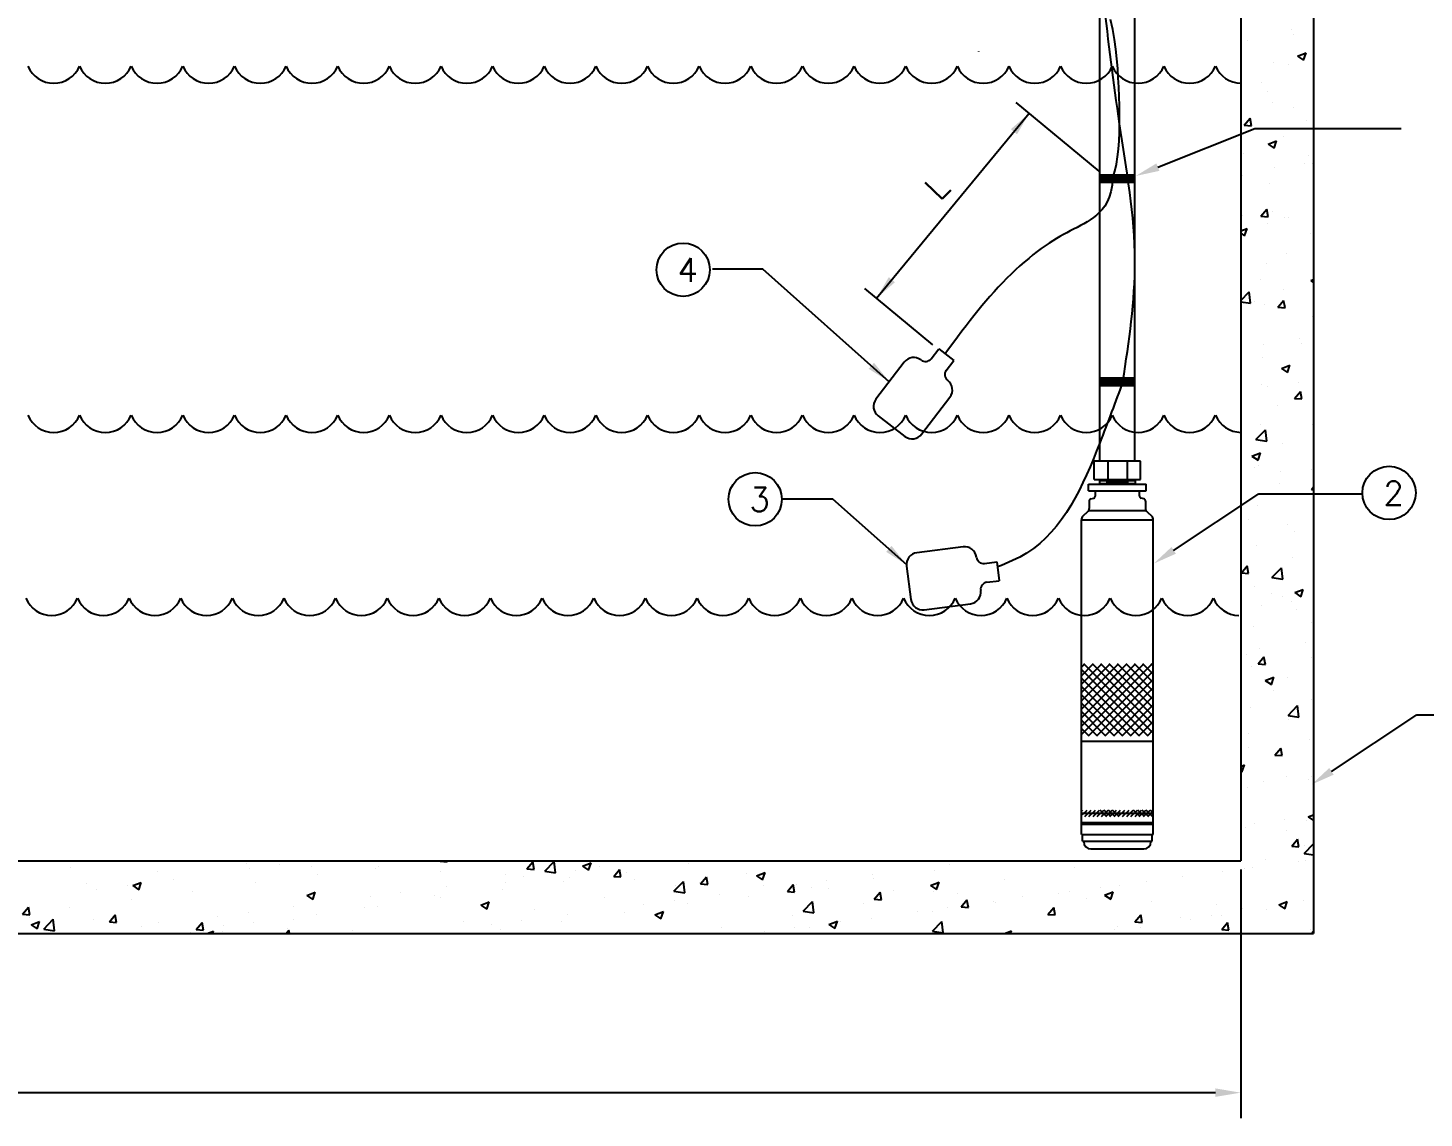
# Model space of a CAD drawing. Extents: x -283 to 170, y -177 to 25.
# Drawn here: x -162.29 to -156.87, y -16.69 to -12.46 of the extents above; entities that cross this region are included whole.
import ezdxf

# ---------------------------------------------------------------- set-up
doc = ezdxf.new("R2010")
doc.units = 0
doc.header["$LTSCALE"] = 0.125
doc.header["$MEASUREMENT"] = 0
doc.layers.get('0').update_dxf_attribs({"linetype": 'CONTINUOUS'})
doc.layers.get('DEFPOINTS').update_dxf_attribs({"linetype": 'CONTINUOUS'})
for name, color, linetype in [('ASHADE', 7, 'CONTINUOUS'), ('REVISION_CIRCLES', 2, 'CONTINUOUS'), ('TEXT', 6, 'CONTINUOUS'), ('WETWELL', 7, 'CONTINUOUS')]:
    doc.layers.add(name, color=color, linetype=linetype)
doc.styles.get("Standard").update_dxf_attribs({"font": 'simplex.shx', "height": 0.08})

# ---------------------------------------------------------------- blocks, each defined once
blk = doc.blocks.new('*X180')
at = {"color": 0}
for p, q in [((132.913, 59.089), (132.913, 59.089)), ((132.996, 58.884), (132.996, 58.884)), ((131.103, 58.634), (131.103, 58.634)), ((132.183, 57.747), (132.183, 57.747)), ((132.798, 57.665), (132.798, 57.665)), ((133.168, 57.994), (133.518, 58.128)), ((133.168, 57.994), (133.416, 57.826)), ((133.416, 57.826), (133.518, 58.128)), ((131.681, 56.912), (131.681, 56.912)), ((131.94, 56.535), (131.94, 56.535)), ((132.122, 56.082), (132.122, 56.082)), ((130.964, 55.147), (131.205, 55.434)), ((131.263, 55.121), (131.206, 55.434)), ((132.994, 55.863), (132.994, 55.863)), ((133.523, 55.355), (133.523, 55.355)), ((130.964, 55.147), (131.263, 55.121)), ((131.951, 54.368), (132.301, 54.502)), ((131.951, 54.368), (132.2, 54.2)), ((132.062, 54.418), (132.062, 54.418)), ((132.2, 54.2), (132.301, 54.502)), ((132.592, 54.681), (132.592, 54.681)), ((130.945, 53.993), (130.945, 53.993)), ((133.614, 53.88), (133.614, 53.88)), ((130.874, 53.083), (130.874, 53.083)), ((132.208, 53.383), (132.208, 53.383)), ((133.46, 53.548), (133.46, 53.548)), ((133.79, 53.584), (133.79, 53.584)), ((132.001, 52.753), (132.001, 52.753)), ((130.893, 51.411), (130.893, 51.411)), ((131.658, 51.386), (131.899, 51.673)), ((131.658, 51.386), (131.957, 51.36)), ((131.957, 51.36), (131.899, 51.673)), ((132.144, 51.576), (132.144, 51.576)), ((132.64, 51.325), (132.64, 51.325)), ((132.783, 51.333), (132.783, 51.333)), ((130.823, 50.776), (131.085, 50.877)), ((130.983, 50.574), (131.085, 50.877)), ((131.026, 50.766), (131.026, 50.766)), ((131.94, 51.089), (131.94, 51.089)), ((130.823, 50.682), (130.983, 50.575)), ((133.695, 50.654), (133.695, 50.654)), ((130.829, 49.604), (130.829, 49.604)), ((132.723, 49.853), (132.723, 49.853)), ((131.879, 49.424), (131.879, 49.424)), ((131.646, 48.784), (131.646, 48.784)), ((133.719, 48.729), (133.823, 48.769)), ((133.719, 48.729), (133.823, 48.659)), ((130.823, 47.899), (131.176, 48.267)), ((130.823, 47.855), (131.231, 47.792)), ((131.231, 47.792), (131.176, 48.267)), ((131.407, 47.881), (131.407, 47.881)), ((132.449, 47.741), (132.593, 47.912)), ((132.577, 48.35), (132.577, 48.35)), ((132.625, 47.741), (132.593, 47.912)), ((131.818, 47.76), (131.818, 47.76)), ((132.352, 47.625), (132.449, 47.741)), ((132.352, 47.625), (132.651, 47.599)), ((132.651, 47.599), (132.625, 47.741)), ((130.859, 46.752), (130.859, 46.752)), ((133.775, 47.252), (133.775, 47.252)), ((133.25, 46.325), (133.25, 46.325)), ((131.726, 45.557), (131.726, 45.557)), ((131.758, 46.095), (131.758, 46.095)), ((133.341, 46.116), (133.341, 46.116)), ((132.502, 45.103), (132.853, 45.238)), ((132.502, 45.103), (132.751, 44.936)), ((132.751, 44.936), (132.853, 45.238)), ((132.768, 45.002), (132.768, 45.002)), ((131.697, 44.431), (131.697, 44.431)), ((133.186, 44.518), (133.186, 44.518)), ((131.935, 44.353), (131.935, 44.353)), ((133.046, 43.864), (133.287, 44.151)), ((133.046, 43.864), (133.345, 43.838)), ((133.345, 43.838), (133.287, 44.151)), ((132.346, 43.574), (132.346, 43.574)), ((131.636, 42.767), (131.636, 42.767)), ((133.765, 42.795), (133.765, 42.795)), ((131.449, 42.163), (131.839, 42.568)), ((131.449, 42.163), (131.894, 42.094)), ((131.894, 42.094), (131.839, 42.568)), ((131.871, 42.546), (131.871, 42.546)), ((131.286, 41.478), (131.636, 41.612)), ((131.535, 41.31), (131.636, 41.612)), ((132.562, 42.019), (132.562, 42.019)), ((131.286, 41.478), (131.535, 41.31)), ((131.373, 41.019), (131.373, 41.019)), ((131.575, 41.102), (131.575, 41.102)), ((130.844, 40.42), (130.844, 40.42)), ((132.449, 40.823), (132.449, 40.823)), ((133.76, 40.921), (133.76, 40.921)), ((132.427, 40.348), (132.427, 40.348)), ((133.739, 40.103), (133.823, 40.203)), ((133.739, 40.103), (133.823, 40.096)), ((131.514, 39.438), (131.514, 39.438)), ((131.134, 38.851), (131.134, 38.851)), ((132.754, 38.67), (132.754, 38.67)), ((133.047, 38.365), (133.047, 38.365)), ((131.454, 37.773), (131.454, 37.773)), ((130.847, 36.656), (131.088, 36.943)), ((131.146, 36.63), (131.088, 36.943)), ((132.976, 37.294), (132.976, 37.294)), ((130.847, 36.656), (131.146, 36.63)), ((132.112, 36.464), (132.502, 36.87)), ((132.112, 36.464), (132.557, 36.395)), ((132.557, 36.395), (132.502, 36.87)), ((131.393, 36.109), (131.393, 36.109)), ((132.073, 35.81), (132.073, 35.81)), ((133.054, 35.839), (133.404, 35.973)), ((133.054, 35.839), (133.303, 35.671)), ((133.303, 35.671), (133.404, 35.973)), ((131.661, 35.322), (131.661, 35.322)), ((132.547, 35.687), (132.547, 35.687)), ((132.913, 35.487), (132.913, 35.487)), ((133.128, 35.138), (133.128, 35.138)), ((133.745, 34.589), (133.745, 34.589)), ((130.829, 34.089), (130.829, 34.089)), ((131.332, 34.444), (131.332, 34.444)), ((131.597, 33.515), (131.597, 33.515)), ((133.491, 33.764), (133.491, 33.764)), ((131.079, 33.269), (131.079, 33.269)), ((131.541, 32.895), (131.782, 33.182)), ((131.541, 32.895), (131.84, 32.869)), ((131.84, 32.869), (131.782, 33.182)), ((133.748, 33.156), (133.748, 33.156)), ((133.797, 33.1), (133.797, 33.1)), ((131.271, 32.78), (131.271, 32.78)), ((131.837, 32.213), (132.187, 32.348)), ((132.086, 32.045), (132.187, 32.347)), ((132.739, 32.339), (132.739, 32.339)), ((131.837, 32.213), (132.086, 32.045)), ((132.176, 31.792), (132.176, 31.792)), ((132.775, 30.766), (133.165, 31.172)), ((133.22, 30.697), (133.165, 31.172)), ((133.736, 31.435), (133.736, 31.435)), ((131.21, 31.115), (131.21, 31.115)), ((132.774, 30.601), (132.774, 30.601)), ((132.775, 30.766), (133.22, 30.697)), ((131.159, 30.042), (131.159, 30.042)), ((130.86, 29.82), (130.86, 29.82)), ((131.15, 29.451), (131.15, 29.451)), ((132.234, 29.134), (132.475, 29.421)), ((132.533, 29.108), (132.475, 29.421)), ((133.675, 29.771), (133.675, 29.771)), ((132.234, 29.134), (132.533, 29.108)), ((132.533, 29.356), (132.533, 29.356)), ((130.823, 28.665), (130.971, 28.722)), ((130.823, 28.451), (130.869, 28.42)), ((130.869, 28.42), (130.971, 28.722)), ((132.703, 28.264), (132.703, 28.264)), ((133.731, 28.258), (133.731, 28.258)), ((131.089, 27.786), (131.089, 27.786)), ((131.779, 28.059), (131.779, 28.059)), ((133.614, 28.106), (133.614, 28.106)), ((133.605, 26.574), (133.823, 26.658)), ((133.605, 26.574), (133.823, 26.427)), ((131.028, 26.122), (131.028, 26.122)), ((131.387, 26.292), (131.387, 26.292)), ((132.639, 26.457), (132.639, 26.457)), ((132.724, 26.007), (132.724, 26.007)), ((133.554, 26.442), (133.554, 26.442)), ((132.928, 25.373), (133.169, 25.66)), ((132.928, 25.373), (133.227, 25.347)), ((133.227, 25.347), (133.169, 25.66)), ((133.438, 25.068), (133.823, 25.47)), ((133.475, 25.392), (133.475, 25.392)), ((131.86, 24.833), (131.86, 24.833)), ((133.438, 25.068), (133.823, 25.008)), ((82.505, 24.481), (82.505, 24.481)), ((86.084, 24.331), (86.084, 24.331)), ((89.774, 24.654), (89.774, 24.654)), ((89.896, 24.427), (89.896, 24.427)), ((91.148, 24.592), (91.148, 24.592)), ((92.443, 24.542), (92.443, 24.542)), ((92.701, 24.216), (92.701, 24.216)), ((95.112, 24.429), (95.112, 24.429)), ((95.227, 24.536), (95.227, 24.536)), ((97.759, 24.75), (97.768, 24.761)), ((97.759, 24.75), (98.058, 24.723)), ((97.782, 24.316), (97.782, 24.316)), ((98.058, 24.723), (98.051, 24.761)), ((101.345, 24.436), (101.586, 24.723)), ((101.345, 24.436), (101.644, 24.41)), ((101.644, 24.41), (101.586, 24.723)), ((102.084, 24.335), (102.473, 24.741)), ((102.084, 24.335), (102.529, 24.266)), ((102.439, 24.28), (102.439, 24.28)), ((102.529, 24.266), (102.473, 24.741)), ((103.373, 24.35), (103.373, 24.35)), ((103.646, 24.55), (103.996, 24.685)), ((103.646, 24.55), (103.895, 24.383)), ((103.895, 24.382), (103.996, 24.685)), ((104.332, 24.529), (104.332, 24.529)), ((104.932, 24.122), (105.173, 24.409)), ((105.23, 24.096), (105.173, 24.409)), ((105.453, 24.293), (105.453, 24.293)), ((108.02, 24.645), (108.02, 24.645)), ((110.403, 24.254), (110.403, 24.254)), ((110.832, 24.15), (111.182, 24.284)), ((111.08, 23.982), (111.182, 24.284)), ((113.319, 24.754), (113.319, 24.754)), ((115.623, 24.217), (115.623, 24.217)), ((118.174, 24.348), (118.174, 24.348)), ((118.781, 24.632), (118.781, 24.632)), ((120.771, 24.723), (120.771, 24.723)), ((123.976, 24.506), (123.976, 24.506)), ((130.072, 24.32), (130.072, 24.32)), ((130.967, 24.457), (130.967, 24.457)), ((131.324, 24.485), (131.324, 24.485)), ((133.217, 24.734), (133.217, 24.734)), ((133.493, 24.777), (133.493, 24.777)), ((83.168, 23.83), (83.168, 23.83)), ((84.845, 23.762), (84.845, 23.762)), ((85.074, 23.739), (85.424, 23.873)), ((85.074, 23.739), (85.322, 23.571)), ((85.322, 23.571), (85.424, 23.873)), ((86.738, 24.012), (86.738, 24.012)), ((90.134, 23.864), (90.134, 23.864)), ((98.029, 23.699), (98.029, 23.699)), ((100.451, 24.203), (100.451, 24.203)), ((100.457, 23.85), (100.457, 23.85)), ((101.187, 24.115), (101.187, 24.115)), ((102.856, 23.918), (102.856, 23.918)), ((103.12, 24.09), (103.12, 24.09)), ((104.932, 24.122), (105.23, 24.096)), ((105.789, 23.978), (105.789, 23.978)), ((107.42, 23.508), (107.809, 23.914)), ((107.487, 23.753), (107.487, 23.753)), ((107.865, 23.439), (107.81, 23.914)), ((108.458, 23.865), (108.458, 23.865)), ((108.518, 23.808), (108.759, 24.096)), ((108.518, 23.808), (108.817, 23.782)), ((108.817, 23.782), (108.759, 24.095)), ((110.832, 24.15), (111.08, 23.982)), ((111.127, 23.752), (111.127, 23.752)), ((112.104, 23.495), (112.345, 23.782)), ((112.403, 23.468), (112.345, 23.782)), ((112.478, 23.802), (112.478, 23.802)), ((113.082, 23.676), (113.082, 23.676)), ((113.73, 23.967), (113.73, 23.967)), ((113.796, 23.639), (113.796, 23.639)), ((115.649, 24.028), (115.649, 24.028)), ((118.017, 23.749), (118.367, 23.884)), ((118.017, 23.749), (118.266, 23.582)), ((118.266, 23.582), (118.367, 23.884)), ((121.061, 24.005), (121.061, 24.005)), ((125.02, 23.655), (125.02, 23.655)), ((125.803, 23.73), (125.803, 23.73)), ((126.914, 23.904), (126.914, 23.904)), ((128.4, 24.105), (128.4, 24.105)), ((83.593, 23.597), (83.593, 23.597)), ((85.012, 23.169), (85.012, 23.169)), ((87.537, 23.489), (87.537, 23.489)), ((92.259, 23.338), (92.609, 23.472)), ((92.259, 23.338), (92.508, 23.17)), ((92.508, 23.17), (92.609, 23.472)), ((94.884, 23.285), (94.884, 23.285)), ((96.136, 23.45), (96.136, 23.45)), ((97.541, 23.349), (97.541, 23.349)), ((97.763, 23.246), (97.763, 23.246)), ((99.445, 22.938), (99.795, 23.072)), ((99.694, 22.77), (99.795, 23.072)), ((100.33, 23.598), (100.33, 23.598)), ((104.571, 23.253), (104.571, 23.253)), ((107.42, 23.508), (107.865, 23.439)), ((107.427, 23.137), (107.427, 23.137)), ((109.32, 23.387), (109.32, 23.387)), ((110.485, 23.301), (110.485, 23.301)), ((112.104, 23.495), (112.403, 23.468)), ((112.756, 22.68), (113.146, 23.086)), ((113.201, 22.611), (113.146, 23.086)), ((115.69, 23.181), (115.931, 23.468)), ((115.69, 23.181), (115.989, 23.155)), ((115.989, 23.155), (115.931, 23.468)), ((116.465, 23.527), (116.465, 23.527)), ((118.145, 23.505), (118.145, 23.505)), ((119.134, 23.414), (119.134, 23.414)), ((119.277, 22.867), (119.518, 23.154)), ((119.576, 22.841), (119.518, 23.154)), ((120.611, 23.074), (120.611, 23.074)), ((121.804, 23.301), (121.804, 23.301)), ((123.278, 23.41), (123.278, 23.41)), ((123.769, 23.49), (123.769, 23.49)), ((124.473, 23.188), (124.473, 23.188)), ((125.203, 23.349), (125.553, 23.483)), ((125.203, 23.349), (125.452, 23.181)), ((125.452, 23.181), (125.553, 23.483)), ((127.142, 23.076), (127.142, 23.076)), ((132.389, 22.949), (132.739, 23.083)), ((132.637, 22.781), (132.739, 23.083)), ((133.432, 23.113), (133.432, 23.113)), ((80.521, 22.557), (80.762, 22.845)), ((80.521, 22.557), (80.82, 22.531)), ((80.82, 22.531), (80.762, 22.845)), ((82.445, 22.817), (82.445, 22.817)), ((84.107, 22.244), (84.349, 22.531)), ((84.406, 22.217), (84.349, 22.531)), ((89.833, 22.62), (89.833, 22.62)), ((91.726, 22.869), (91.726, 22.869)), ((92.641, 22.551), (92.641, 22.551)), ((94.625, 22.849), (94.625, 22.849)), ((95.166, 22.871), (95.166, 22.871)), ((99.445, 22.938), (99.694, 22.77)), ((101.655, 22.752), (101.655, 22.752)), ((103.017, 22.557), (103.017, 22.557)), ((105.392, 22.629), (105.392, 22.629)), ((106.175, 22.973), (106.175, 22.973)), ((106.631, 22.537), (106.981, 22.672)), ((106.631, 22.537), (106.879, 22.369)), ((106.879, 22.369), (106.981, 22.672)), ((107.959, 22.981), (107.959, 22.981)), ((112.313, 22.504), (112.313, 22.504)), ((112.756, 22.68), (113.201, 22.611)), ((115.229, 23.004), (115.229, 23.004)), ((117.466, 22.66), (117.466, 22.66)), ((118.113, 22.683), (118.113, 22.683)), ((118.717, 22.825), (118.717, 22.825)), ((119.277, 22.867), (119.576, 22.841)), ((120.71, 23.058), (120.71, 23.058)), ((122.863, 22.553), (123.104, 22.841)), ((122.863, 22.553), (123.162, 22.527)), ((123.162, 22.527), (123.104, 22.84)), ((126.449, 22.24), (126.69, 22.527)), ((126.748, 22.213), (126.69, 22.527)), ((129.602, 22.524), (129.602, 22.524)), ((129.811, 22.963), (129.811, 22.963)), ((130.008, 22.513), (130.008, 22.513)), ((130.906, 22.793), (130.906, 22.793)), ((131.902, 22.762), (131.902, 22.762)), ((132.389, 22.949), (132.637, 22.781)), ((132.48, 22.85), (132.48, 22.85)), ((132.518, 23.024), (132.518, 23.024)), ((80.793, 22.438), (80.793, 22.438)), ((80.873, 22.126), (81.223, 22.26)), ((80.873, 22.126), (81.121, 21.958)), ((81.121, 21.958), (81.223, 22.26)), ((81.402, 21.948), (81.791, 22.353)), ((81.402, 21.948), (81.847, 21.879)), ((81.847, 21.879), (81.791, 22.353)), ((83.462, 22.325), (83.462, 22.325)), ((84.107, 22.244), (84.406, 22.218)), ((85.423, 22.039), (85.423, 22.039)), ((86.131, 22.212), (86.131, 22.212)), ((87.694, 21.93), (87.935, 22.217)), ((87.694, 21.93), (87.993, 21.904)), ((87.993, 21.904), (87.935, 22.217)), ((88.581, 22.455), (88.581, 22.455)), ((88.801, 22.099), (88.801, 22.099)), ((90.073, 22.199), (90.073, 22.199)), ((91.47, 21.987), (91.47, 21.987)), ((91.71, 22.348), (91.71, 22.348)), ((98.739, 22.251), (98.739, 22.251)), ((99.872, 22.143), (99.872, 22.143)), ((100.269, 21.934), (100.269, 21.934)), ((101.123, 22.308), (101.123, 22.308)), ((102.795, 22.254), (102.795, 22.254)), ((109.397, 22.003), (109.397, 22.003)), ((112.414, 21.995), (112.414, 21.995)), ((113.021, 22.011), (113.021, 22.011)), ((113.816, 22.137), (114.166, 22.271)), ((113.816, 22.137), (114.065, 21.969)), ((114.065, 21.969), (114.166, 22.271)), ((114.308, 22.244), (114.308, 22.244)), ((115.588, 22.363), (115.588, 22.363)), ((118.092, 21.853), (118.482, 22.259)), ((118.537, 21.784), (118.482, 22.258)), ((125.599, 21.932), (125.599, 21.932)), ((125.742, 22.066), (125.742, 22.066)), ((126.449, 22.24), (126.748, 22.213)), ((126.686, 22.023), (126.686, 22.023)), ((128.339, 22.441), (128.339, 22.441)), ((128.757, 22.348), (128.757, 22.348)), ((130.036, 21.926), (130.277, 22.213)), ((130.036, 21.926), (130.334, 21.9)), ((130.334, 21.899), (130.277, 22.213)), ((133.716, 21.926), (133.716, 21.926)), ((81.847, 21.766), (81.847, 21.766)), ((83.529, 21.79), (83.529, 21.79)), ((87.476, 21.824), (87.476, 21.824)), ((88.15, 21.761), (88.408, 21.86)), ((88.375, 21.761), (88.408, 21.86)), ((88.794, 21.848), (88.794, 21.848)), ((91.401, 21.761), (91.521, 21.903)), ((91.547, 21.761), (91.521, 21.903)), ((94.139, 21.874), (94.139, 21.874)), ((96.808, 21.761), (96.808, 21.761)), ((111.163, 21.83), (111.163, 21.83)), ((118.092, 21.853), (118.537, 21.784)), ((121.065, 21.761), (121.352, 21.871)), ((121.315, 21.761), (121.352, 21.871)), ((133.747, 21.761), (133.823, 21.852))]:
    blk.add_line(p, q, dxfattribs=at)
blk = doc.blocks.new('*X176')
at = {"color": 0}
for p, q in [((187.627, 151.211), (187.817, 151.401)), ((187.627, 151.388), (187.64, 151.401)), ((187.719, 151.126), (187.994, 151.401)), ((187.896, 151.126), (188.171, 151.401)), ((188.072, 151.126), (188.347, 151.401)), ((188.249, 151.126), (188.524, 151.401)), ((188.639, 151.126), (188.364, 151.401)), ((188.426, 151.126), (188.701, 151.401)), ((188.816, 151.126), (188.54, 151.401)), ((188.603, 151.126), (188.878, 151.401)), ((188.992, 151.126), (188.717, 151.401)), ((188.779, 151.126), (189.055, 151.401)), ((189.169, 151.126), (188.894, 151.401)), ((188.956, 151.126), (189.231, 151.401)), ((189.133, 151.126), (189.408, 151.401)), ((189.31, 151.126), (189.585, 151.401)), ((189.487, 151.126), (189.762, 151.401)), ((189.663, 151.126), (189.938, 151.401)), ((190.053, 151.126), (189.778, 151.401)), ((189.84, 151.126), (190.115, 151.401)), ((190.23, 151.126), (189.955, 151.401)), ((190.017, 151.126), (190.292, 151.401)), ((190.407, 151.126), (190.131, 151.401)), ((190.194, 151.126), (190.469, 151.401)), ((190.56, 151.15), (190.308, 151.401)), ((190.37, 151.126), (190.56, 151.315)), ((190.56, 151.326), (190.485, 151.401)), ((190.547, 151.126), (190.56, 151.139))]:
    blk.add_line(p, q, dxfattribs=at)
blk = doc.blocks.new('*X177')
at = {"color": 0}
for p, q in [((148.364, 115.484), (151.34, 118.46)), ((148.364, 115.837), (150.987, 118.46)), ((148.364, 116.191), (150.633, 118.46)), ((148.364, 116.545), (150.279, 118.46)), ((148.364, 116.898), (149.926, 118.46)), ((148.364, 117.252), (149.572, 118.46)), ((148.364, 117.605), (149.219, 118.46)), ((148.364, 117.959), (148.865, 118.46)), ((148.364, 118.312), (148.512, 118.46)), ((151.151, 115.428), (148.364, 118.215)), ((151.388, 115.545), (148.473, 118.46)), ((148.662, 115.428), (151.388, 118.154)), ((151.388, 115.899), (148.827, 118.46)), ((151.388, 116.252), (149.18, 118.46)), ((151.388, 116.606), (149.534, 118.46)), ((151.388, 116.959), (149.887, 118.46)), ((151.388, 117.313), (150.241, 118.46)), ((151.388, 117.666), (150.595, 118.46)), ((151.388, 118.02), (150.948, 118.46)), ((151.388, 118.374), (151.302, 118.46)), ((150.798, 115.428), (148.364, 117.861)), ((150.444, 115.428), (148.364, 117.508)), ((149.015, 115.428), (151.388, 117.8)), ((149.369, 115.428), (151.388, 117.447)), ((150.091, 115.428), (148.364, 117.154)), ((149.723, 115.428), (151.388, 117.093)), ((149.737, 115.428), (148.364, 116.801)), ((149.384, 115.428), (148.364, 116.447)), ((150.076, 115.428), (151.388, 116.739)), ((150.43, 115.428), (151.388, 116.386)), ((149.03, 115.428), (148.364, 116.094)), ((148.677, 115.428), (148.364, 115.74)), ((150.783, 115.428), (151.388, 116.032)), ((151.137, 115.428), (151.388, 115.679))]:
    blk.add_line(p, q, dxfattribs=at)

msp = doc.modelspace()

# ---------------------------------------------------------------- linework, layer by layer
at = {"color": 7}
for p, q in [((-158.1296, -14.1401), (-158.1296, -7.7824)), ((-157.9931, -14.1401), (-157.9931, -7.7824)), ((-158.5996, -12.5497), (-158.5997, -12.5487)), ((-157.9041, -12.9983), (-157.5272, -12.8481)), ((-157.5272, -12.8481), (-156.9588, -12.8481)), ((-158.105, -13.048), (-158.0176, -13.048)), ((-158.7849, -13.7429), (-158.7554, -13.7043)), ((-158.7554, -13.7043), (-158.6967, -13.7491)), ((-158.8893, -13.7562), (-158.9992, -13.9)), ((-158.8238, -13.7481), (-158.8245, -13.7475)), ((-158.7262, -13.7878), (-158.6967, -13.7491)), ((-158.7203, -13.8272), (-158.721, -13.8266)), ((-158.8217, -14.0358), (-158.7117, -13.8919)), ((-158.9906, -13.9648), (-158.8864, -14.0444)), ((-157.9712, -14.1401), (-158.1514, -14.1401)), ((-158.1514, -14.2115), (-158.1514, -14.1401)), ((-158.0987, -14.1401), (-158.0987, -14.2115)), ((-158.0232, -14.1401), (-158.0232, -14.2115)), ((-157.9712, -14.2115), (-157.9712, -14.1401)), ((-158.1729, -14.2298), (-157.9497, -14.2298)), ((-158.1729, -14.2565), (-158.1729, -14.2298)), ((-158.1729, -14.2565), (-157.9497, -14.2565)), ((-158.1514, -14.2115), (-157.9712, -14.2115)), ((-158.1468, -14.2751), (-158.1468, -14.2565)), ((-158.1306, -14.2115), (-158.1306, -14.2298)), ((-158.1277, -14.2161), (-157.9953, -14.2161)), ((-158.1277, -14.2272), (-157.9953, -14.2272)), ((-158.1054, -14.2216), (-158.0176, -14.2216)), ((-157.992, -14.2115), (-157.992, -14.2298)), ((-157.9759, -14.2751), (-157.9759, -14.2565)), ((-157.9497, -14.2565), (-157.9497, -14.2298)), ((-158.1707, -14.2961), (-158.1707, -14.3241)), ((-158.1642, -14.2873), (-158.1533, -14.2839)), ((-157.9584, -14.2873), (-157.9694, -14.2839)), ((-157.9519, -14.2961), (-157.9519, -14.3241)), ((-158.2009, -15.592), (-158.2009, -14.3681)), ((-158.2009, -14.3681), (-157.9217, -14.3681)), ((-158.1767, -14.3377), (-158.195, -14.3544)), ((-158.1726, -14.3322), (-157.95, -14.3322)), ((-157.9459, -14.3377), (-157.9277, -14.3544)), ((-157.9217, -15.592), (-157.9217, -14.3681)), ((-158.6607, -14.4735), (-158.8403, -14.4967)), ((-158.5778, -14.5382), (-158.5296, -14.532)), ((-158.5296, -14.532), (-158.5201, -14.6053)), ((-158.8802, -14.5484), (-158.8634, -14.6785)), ((-158.5683, -14.6115), (-158.5201, -14.6053)), ((-158.8116, -14.7184), (-158.632, -14.6952)), ((-158.2009, -15.2292), (-157.9217, -15.2292)), ((-158.2009, -15.5092), (-157.9217, -15.5092)), ((-158.2009, -15.5455), (-157.9217, -15.5455)), ((-158.2009, -15.5516), (-157.9217, -15.5516)), ((-158.2431, -15.694), (-157.8787, -15.694))]:
    msp.add_line(p, q, dxfattribs=at)
at = {"color": 7, "linetype": 'Continuous'}
for p, q in [((-158.2009, -15.592), (-158.2009, -15.1877)), ((-157.9217, -15.592), (-157.9217, -15.1877)), ((-158.2009, -15.592), (-157.9217, -15.592)), ((-158.1968, -15.6174), (-158.1968, -15.592)), ((-158.1968, -15.6174), (-157.9259, -15.6174)), ((-158.192, -15.62), (-158.192, -15.6174)), ((-157.9307, -15.62), (-157.9307, -15.6174)), ((-157.9259, -15.6174), (-157.9259, -15.592)), ((-158.1642, -15.6477), (-157.9584, -15.6477))]:
    msp.add_line(p, q, dxfattribs=at)
at = {"color": 7, "linetype": 'ByBlock'}
for p, q in [((-157.5818, -15.727), (-157.5818, -16.6935)), ((-164.1338, -16.5947), (-157.6806, -16.5947))]:
    msp.add_line(p, q, dxfattribs=at)
at = {"color": 7}
for points in [[(-158.0796, -13.0428), (-158.0783, -13.0392), (-158.0711, -13.0137), (-158.0652, -12.9867), (-158.0605, -12.9581), (-158.057, -12.928), (-158.0546, -12.8964), (-158.0532, -12.8635), (-158.0526, -12.8297), (-158.0527, -12.7949), (-158.0534, -12.7595), (-158.0546, -12.7236), (-158.0561, -12.6873), (-158.0579, -12.651), (-158.0601, -12.6144), (-158.0631, -12.5775), (-158.0671, -12.5401), (-158.0723, -12.5021), (-158.079, -12.4634), (-158.0875, -12.4239)], [(-158.0783, -13.0392), (-158.0818, -13.0684), (-158.087, -13.0936), (-158.0936, -13.1152), (-158.1015, -13.1336), (-158.1106, -13.1494), (-158.1206, -13.1629), (-158.1314, -13.1746), (-158.1427, -13.185), (-158.1545, -13.1944), (-158.1667, -13.203), (-158.1792, -13.211), (-158.1919, -13.2184), (-158.2048, -13.2255), (-158.2179, -13.2324), (-158.2311, -13.2391), (-158.2444, -13.2459), (-158.2577, -13.2529), (-158.271, -13.2601), (-158.2845, -13.2677), (-158.2982, -13.2758), (-158.3122, -13.2845), (-158.3266, -13.2938), (-158.3414, -13.3038), (-158.3568, -13.3147), (-158.3727, -13.3265), (-158.3891, -13.3392), (-158.4058, -13.3528), (-158.4228, -13.367), (-158.44, -13.382), (-158.4572, -13.3975), (-158.4743, -13.4136), (-158.4913, -13.4302), (-158.5079, -13.4472), (-158.5243, -13.4646), (-158.5405, -13.4824), (-158.5564, -13.5004), (-158.5722, -13.5188), (-158.5878, -13.5374), (-158.6032, -13.5563), (-158.6185, -13.5754), (-158.6338, -13.5947), (-158.6493, -13.6147), (-158.6655, -13.6358), (-158.6826, -13.6585), (-158.7009, -13.6832), (-158.7209, -13.7104), (-158.7304, -13.7234)]]:
    msp.add_lwpolyline(points, dxfattribs=at)
at = {"color": 7, "const_width": 0.0369}
for points in [[(-158.1296, -13.0428), (-157.9931, -13.0428)], [(-158.1296, -13.8323), (-157.9931, -13.8323)]]:
    msp.add_lwpolyline(points, dxfattribs=at)
at = {"color": 7}
for centre in [(-159.7483, -13.3969), (-159.4685, -14.2887), (-157.0058, -14.2642)]:
    msp.add_circle(centre, 0.1036, dxfattribs=at)
for centre, radius, start, end in [((-158.8526, -13.7842), 0.0462, 52.6052, 142.6052), ((-158.807, -13.726), 0.0277, 232.6052, 322.6052), ((-158.7042, -13.8046), 0.0277, 142.6052, 232.6052), ((-158.7484, -13.8639), 0.0462, 322.6052, 52.6052), ((-158.9625, -13.9281), 0.0462, 142.6052, 232.6052), ((-158.8583, -14.0077), 0.0462, 232.6052, 322.6052), ((-158.1615, -14.2961), 0.00924, 107.2642, 180), ((-158.156, -14.2751), 0.00924, 287.2642, 0), ((-157.9666, -14.2751), 0.00924, 180, 252.7358), ((-157.9611, -14.2961), 0.00924, 0, 72.7358), ((-158.1825, -14.3681), 0.0185, 132.5206, 180), ((-158.1892, -14.3241), 0.0185, 312.5206, 0), ((-157.9334, -14.3241), 0.0185, 180, 227.4794), ((-157.9402, -14.3681), 0.0185, 0, 47.4794), ((-158.6547, -14.5193), 0.0462, 7.3579, 97.3579), ((-158.8343, -14.5425), 0.0462, 97.3579, 187.3579), ((-158.5813, -14.5107), 0.0277, 187.3579, 277.3579), ((-158.6379, -14.6494), 0.0462, 277.3579, 7.3579), ((-158.5648, -14.639), 0.0277, 97.3579, 187.3579), ((-158.8176, -14.6725), 0.0462, 187.3579, 277.3579)]:
    msp.add_arc(centre, radius, start, end, dxfattribs=at)
at = {"color": 7, "linetype": 'Continuous'}
for centre, start, end in [((-158.1642, -15.62), 180, 270), ((-157.9584, -15.62), 270, 0)]:
    msp.add_arc(centre, 0.0277, start, end, dxfattribs=at)
at = {"color": 7}
msp.add_solid([(-157.8983, -13.0127), (-157.9098, -12.9839), (-157.9906, -13.0327)], dxfattribs=at)
at = {"color": 7, "linetype": 'ByBlock'}
msp.add_solid([(-157.6806, -16.5782), (-157.6806, -16.6112), (-157.5818, -16.5947)], dxfattribs=at)
at = {"layer": 'ASHADE', "color": 7, "ltscale": 0.25}
for points in [[(-158.0398, -13.8311), (-157.9931, -13.3638), (-158.0526, -12.8297), (-158.1146, -12.3507)], [(-158.0398, -13.8311), (-158.1296, -14.0699), (-158.4139, -14.498), (-158.5266, -14.552)]]:
    msp.add_spline(points, degree=3, dxfattribs=at)
at = {"layer": 'DEFPOINTS', "color": 7, "linetype": 'ByBlock'}
for p in [(-157.5818, -15.6941), (-157.5818, -16.5947)]:
    msp.add_point(p, dxfattribs=at)
at = {"layer": 'REVISION_CIRCLES', "color": 7}
for centre, end in [((-162.1934, -12.5637), 337.5), ((-161.9928, -12.5637), 337.5), ((-161.7922, -12.5637), 337.5), ((-161.5916, -12.5637), 337.5), ((-161.391, -12.5637), 337.5), ((-161.1904, -12.5637), 337.5), ((-160.9898, -12.5637), 337.5), ((-160.7892, -12.5637), 337.5), ((-160.5886, -12.5637), 337.5), ((-160.388, -12.5637), 337.5), ((-160.1874, -12.5637), 337.5), ((-159.9868, -12.5637), 337.5), ((-159.7862, -12.5637), 337.5), ((-159.5856, -12.5637), 337.5), ((-159.385, -12.5637), 337.5), ((-159.1844, -12.5637), 337.5), ((-158.9838, -12.5637), 337.5), ((-158.7832, -12.5637), 337.5), ((-158.5826, -12.5637), 337.5), ((-158.382, -12.5637), 337.5), ((-158.1814, -12.5637), 337.5), ((-157.9808, -12.5637), 337.5), ((-157.7802, -12.5637), 337.5), ((-157.5796, -12.5637), 268.8183), ((-162.1934, -13.9203), 337.5), ((-161.9928, -13.9203), 337.5), ((-161.7922, -13.9203), 337.5), ((-161.5916, -13.9203), 337.5), ((-161.391, -13.9203), 337.5), ((-161.1904, -13.9203), 337.5), ((-160.9898, -13.9203), 337.5), ((-160.7892, -13.9203), 337.5), ((-160.5886, -13.9203), 337.5), ((-160.388, -13.9203), 337.5), ((-160.1874, -13.9203), 337.5), ((-159.9868, -13.9203), 337.5), ((-159.7862, -13.9203), 337.5), ((-159.5856, -13.9203), 337.5), ((-159.385, -13.9203), 337.5), ((-159.1844, -13.9203), 337.5), ((-158.9838, -13.9203), 337.5), ((-158.7832, -13.9203), 337.5), ((-158.5826, -13.9203), 337.5), ((-158.382, -13.9203), 337.5), ((-158.1814, -13.9203), 337.5), ((-157.9808, -13.9203), 337.5), ((-157.7802, -13.9203), 337.5), ((-157.5796, -13.9203), 268.8183), ((-162.2016, -14.6315), 337.5), ((-162.001, -14.6315), 337.5), ((-161.8004, -14.6315), 337.5), ((-161.5998, -14.6315), 337.5), ((-161.3992, -14.6315), 337.5), ((-161.1986, -14.6315), 337.5), ((-160.998, -14.6315), 337.5), ((-160.7974, -14.6315), 337.5), ((-160.5968, -14.6315), 337.5), ((-160.3962, -14.6315), 337.5), ((-160.1956, -14.6315), 337.5), ((-159.995, -14.6315), 337.5), ((-159.7944, -14.6315), 337.5), ((-159.5938, -14.6315), 337.5), ((-159.3932, -14.6315), 337.5), ((-159.1926, -14.6315), 337.5), ((-158.992, -14.6315), 337.5), ((-158.7914, -14.6315), 337.5), ((-158.5908, -14.6315), 337.5), ((-158.3902, -14.6315), 337.5), ((-158.1896, -14.6315), 337.5), ((-157.989, -14.6315), 337.5), ((-157.7884, -14.6315), 337.5), ((-157.5878, -14.6315), 268.8183)]:
    msp.add_arc(centre, 0.1086, 202.5, end, dxfattribs=at)
at = {"layer": 'TEXT', "color": 7}
for p, q in [((-158.9967, -13.5074), (-158.4038, -12.7888)), ((-158.1314, -13.0135), (-158.4545, -12.747)), ((-159.4387, -13.3947), (-159.6337, -13.3947)), ((-158.9474, -13.8322), (-159.4387, -13.3947)), ((-158.7777, -13.6881), (-159.0426, -13.4696)), ((-159.167, -14.2881), (-159.362, -14.2881)), ((-158.8796, -14.5435), (-159.167, -14.2881)), ((-157.8426, -14.4875), (-157.5114, -14.2683)), ((-157.5114, -14.2683), (-157.1094, -14.2683)), ((-157.2295, -15.3461), (-156.8983, -15.1269)), ((-156.8983, -15.1269), (-156.6774, -15.1269))]:
    msp.add_line(p, q, dxfattribs=at)
for points in [[(-158.475, -12.8507), (-158.4511, -12.8705), (-158.4038, -12.7888)], [(-158.9255, -13.4455), (-158.9494, -13.4257), (-158.9967, -13.5074)], [(-159.0066, -13.7587), (-159.0273, -13.7819), (-158.9474, -13.8322)], [(-158.9388, -14.47), (-158.9594, -14.4932), (-158.8796, -14.5435)], [(-157.834, -14.5004), (-157.8511, -14.4745), (-157.9202, -14.5389)], [(-157.2209, -15.359), (-157.2381, -15.3331), (-157.3071, -15.3975)]]:
    msp.add_solid(points, dxfattribs=at)
at = {"layer": 'WETWELL', "color": 7}
for p, q in [((-157.2996, -9.8695), (-157.2996, -15.9764)), ((-157.5818, -10.1518), (-157.5818, -15.6941)), ((-164.2326, -15.6941), (-157.5818, -15.6941)), ((-164.5149, -15.9764), (-157.2996, -15.9764))]:
    msp.add_line(p, q, dxfattribs=at)

# ---------------------------------------------------------------- block references
at = {"color": 7}
for name, p, xscale, yscale, zscale in [('*X180', (-169.8909, -18.0238), 0.0940891875, 0.0940891875, 0.0940891875), ('*X177', (-171.9057, -25.8705), 0.09237205982812549, 0.09237205982812549, 0.09237205982812549)]:
    msp.add_blockref(name, p, dxfattribs=dict(at, xscale=xscale, yscale=yscale, zscale=zscale))
at = {"color": 7, "linetype": 'Continuous', "xscale": 0.09237205982812549, "yscale": 0.09237205982812549, "zscale": 0.09237205982812549}
msp.add_blockref('*X176', (-175.5283, -29.4818), dxfattribs=at)

# ---------------------------------------------------------------- texts
at = {"layer": 'TEXT', "color": 7}
msp.add_text('L', height=0.0924, rotation=46.0307, dxfattribs=at).set_placement((-158.7527, -13.1331))
for s, p in [('4', (-159.7703, -13.4439)), ('3', (-159.4906, -14.3358)), ('2', (-157.0279, -14.3112))]:
    msp.add_text(s, height=0.0924, dxfattribs=at).set_placement(p)

doc.saveas('drawing.dxf')
